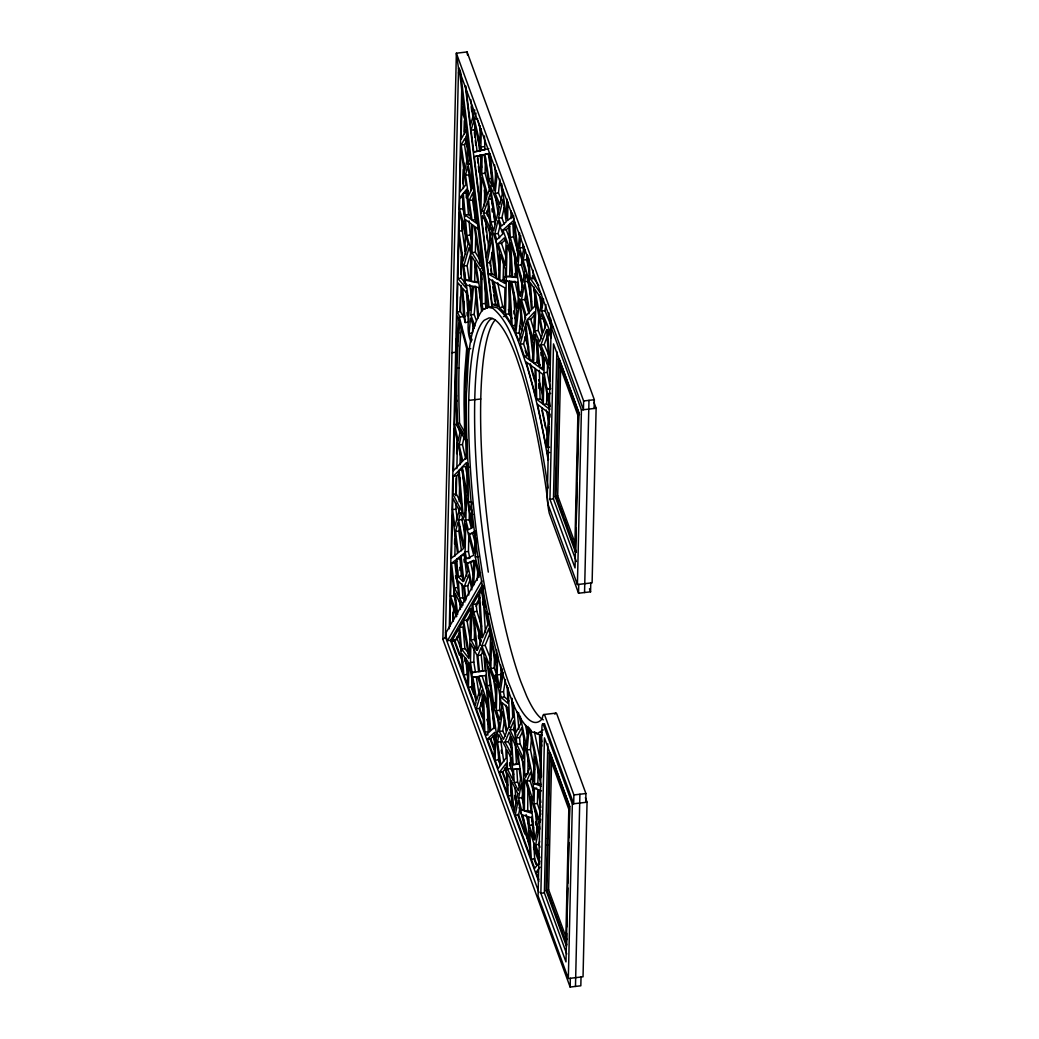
<?xml version="1.0" encoding="UTF-8"?>
<svg xmlns="http://www.w3.org/2000/svg" width="1039" height="1039" viewBox="0 0 1039 1039"><rect width="100%" height="100%" fill="white"/><g stroke="black" fill="none" stroke-linecap="round" stroke-linejoin="round"><path stroke-width="1.5" d="M524.383 810.875L524.578 778.406L529.15 792.718L531.228 813.056L524.383 810.875L527.721 810.485L531.838 811.784M524.604 774.354L524.786 743.288L529.773 767.86L525.578 777.419L524.604 774.354L526.825 774.094M527.721 810.485L527.864 786.133M527.942 773.964L528.046 755.327M456.991 368.313L456.848 377.469A258.14 47.287 83.3 0 0 457.017 406.496L457.537 423.509L464.693 435.653L464.056 404.262A224.515 41.131 83.3 0 1 464.784 372.936L466.693 348.481L459.861 322.415L458.667 334.74A258.14 47.287 83.3 0 0 457.264 359.442L456.991 368.313L459.004 368.066L459.264 359.208A258.14 47.287 83.3 0 1 460.68 334.506L461.472 325.791M459.004 368.066L458.848 377.222A258.14 47.287 83.3 0 0 459.017 406.262L459.537 423.263L465.108 432.718M581.022 977.037L580.827 985.79L570.138 987.05L442.874 639.284L456.368 53.21L467.069 51.95L594.321 399.716L594.126 408.47M482.486 584.788L450.497 640.349L447.497 640.699L446.095 636.894L446.199 632.413L480.589 572.671M543.215 729.898L537.579 733.326L532.267 732.079C515.097 717.702 510.097 694.117 502.629 673.999C493.356 643.115 486.784 611.503 481.343 579.736C471.433 518.552 465.433 456.576 466.368 394.534L466.407 393.391C468.823 365.442 466.147 333.636 482.706 309.479L487.473 307.648L459.199 68.34L458.524 68.418L445.432 636.972L538.955 892.527M449.277 628.816L461.771 87.055M449.887 626.439L450.497 600.1L456.485 616.465M450.575 596.269L451.225 568.19L456.576 612.646L450.575 596.269L453.926 595.879L455.563 600.347M452.575 509.578L452.835 498.213L459.173 510.396L454.822 526.461L452.575 509.578L455.913 509.188L456.056 503.499M452.926 494.291L453.342 476.226L458.277 471.096L461.887 511.539L452.926 494.291L456.277 493.902L461.498 503.967M460.524 430.185L458.212 440.861L454.537 424.613L455.212 395.391L456.835 401.379M455.705 374.118L455.303 391.456L456.55 396.093M455.822 368.689L456.511 338.649L457.602 346.312M457.757 341.078L456.641 333.22L457.043 315.882L459.874 321.012M460.082 317.298L457.134 311.947L457.809 282.725L461.745 287.271L464.004 317.713L465.264 322.519L468.602 322.129L466.303 291.115M457.9 278.569L458.861 236.632L465.94 287.842L457.9 278.569L461.238 278.179L466.264 283.972M458.991 231.1L459.407 213.047L468.057 243.892L463.121 261.023L458.991 231.1L462.329 230.71L462.576 220.177M459.498 209.125L459.758 197.761L462.472 194.423L465.602 230.918L459.498 209.125L462.836 208.735L465.017 216.515M465.121 116.16L461.848 107.238L462.134 94.835M452.809 620.309L453.004 612.205M454.562 544.163L454.679 539.319M455.679 495.681L456.095 477.914M456.653 453.666L456.913 442.354M459.926 311.466L460.264 296.92M460.784 274.296L461.186 256.529M461.823 229.061L461.939 224.203M462.862 183.812L463.199 169.266M464.056 132.07L464.316 120.719M453.329 621.4L453.614 609.01M453.926 595.879L454.134 586.516M454.835 556.177L455.42 530.76M456.277 493.902L456.692 475.836L458.667 473.784M456.848 468.693L457.563 438.055M463.433 316.908L460.472 311.544L461.069 285.4M461.238 278.179L461.836 252.373M462.836 208.735L463.069 198.787M463.303 188.501L463.888 163.084M464.563 134.07L464.953 116.913M456.563 616.672L456.641 613.439M457.459 577.866L457.641 569.775M458.939 513.162L459.056 508.318M459.199 501.85L459.77 477.589M460.056 464.641L460.355 451.705M463.485 315.856L463.823 301.297M464.238 283.504L464.498 272.192M464.978 251.165L465.433 231.749M466.212 197.787L466.355 191.319M467.069 160.59L467.407 146.031M465.108 551.852L465.745 524.085L473.745 555.255L466.485 558.657L465.108 551.852L468.446 551.462L468.875 532.955M465.836 520.097L466.407 495.369L472.226 527.773L468.303 529.708L465.836 520.097L469.186 519.708L469.433 508.889M471.342 281.387L471.914 256.659L474.498 260.88L477.875 282.725L471.342 281.387L478.602 281.803M472.005 252.672L472.641 224.905L474.148 226.021L480.408 266.335L472.005 252.672L475.343 252.282L479.55 259.114M474.68 280.998L475.148 260.906M475.343 252.282L475.771 233.775M480.265 125.901L479.888 142.759L474.316 119.069L476.031 113.134M468.433 687.311L468.992 662.895L476.07 702.312L475.096 705.533L468.433 687.311L471.771 686.922L476.213 699.065M484.473 135.94L484.966 149.798L481.628 150.2L480.875 147.006L481.304 128.693M474.135 648.115L473.81 662.103L475.459 672.168L472.122 672.558L470.472 662.492L470.901 643.842L476.966 655.245L478.576 671.623M470.992 639.92L472.096 605.789L476.472 650.219L470.992 639.92L474.329 639.53L476.394 643.388M480.875 211.099L481.641 177.539L486.927 196.631L481.135 213.281L480.875 211.099L483.096 210.826M481.732 173.604L482.161 154.954L484.057 154.551L489.707 188.617L487.577 194.748L481.732 173.604L485.083 173.214L490.083 191.332M471.771 686.922L472.122 671.662M474.329 639.53L474.589 628.348M484.33 205.904L484.732 188.332M485.083 173.214L485.434 157.668M490.85 668.532L491.46 642.466L496.252 667.025L495.915 681.285L490.85 668.532L494.2 668.142L495.889 672.389M505.162 280.335L505.084 283.491L499.798 280.491L500.395 254.425L505.409 269.244L505.227 277.166M494.2 668.142L494.512 654.336M505.785 281.595L503.136 280.101L503.564 261.698M496.642 650.18L496.356 662.609L486.473 611.997L488.837 614.036M506.967 198.981L506.525 217.8L501.707 183.669M495.122 760.262L495.707 735.144L500.071 765.899L498.136 768.483L495.122 760.262L498.473 759.86L500.473 765.353M507.993 201.813L507.564 220.645L512.747 216.021L512.344 212.956M502.512 674.298L495.161 675.168L495.058 679.857L497.058 679.623L501.811 706.767L499.681 719.754L496.343 710.637L497.642 654.466M506.24 281.231L508.694 281.465L511.149 323.713L505.474 314.298L507.058 245.529L510.396 254.633L511.708 277.049L506.344 276.543M498.473 759.86L498.642 752.015M501.343 714.806L499.681 710.247L500.11 691.636M500.72 665.09L501.33 679.207M512.045 318.505L508.811 313.895L509.578 280.842M510.253 251.334L509.681 276.14L512.37 276.4M510.941 218.684L511.123 210.839M540.748 810.446L538.994 819.303L534.046 803.887L534.41 788.328L536.644 788.069M541.189 786.159L534.514 783.783L535.137 756.73L540.864 784.614M543.254 404.366L543.878 377.313L549.865 409.522L543.254 404.366L546.592 403.976L549.904 406.548M550.722 388.638L546.995 388.976L543.981 372.78L544.345 357.208L549.358 369.001L550.202 381.092M540.851 814.29L537.397 803.498L537.721 789.484M540.527 784.341L537.851 783.393L538.189 769.068M546.592 403.976L546.969 388.067M550.06 387.105L547.332 372.378L547.54 363.04M553.164 327.025L551.164 327.259L547.28 495.915A8.091 1.481 83.3 0 0 548.176 504.694L577.411 584.554L592.113 582.827L596.126 408.236L593.931 402.223M540.864 893.267L544.449 737.859L569.554 806.472L565.969 961.893L540.864 893.267L544.371 892.865L566.749 954.023M549.943 499.304L553.514 343.896L578.632 412.509L575.048 567.93L549.943 499.304L553.449 498.902L576.372 561.541M544.371 892.865L547.8 743.911M553.449 498.902L556.839 351.572M566.774 933.334L566.476 946.295L546.111 890.631L549.28 752.82L550.112 752.717L569.943 806.887M571.437 538.696L576.385 552.241L575.554 552.332L555.177 496.668L558.359 358.858L559.19 358.754L579.022 412.925M550.112 752.717L546.943 890.527L546.111 890.631M556.034 495.902L559.073 363.884L577.879 415.288L574.84 547.306L556.034 495.902L557.696 495.707L574.853 542.579M566.878 939.568L548.618 889.67L551.592 760.86M557.696 495.707L560.67 366.897M566.93 926.84L567.826 887.929M567.93 883.072L568.865 842.538M568.982 837.668L569.658 808.485L549.28 752.82M575.554 552.332L576.113 528.02M576.268 521.526L577.164 482.616M577.307 476.135L578.203 437.224M578.32 432.354L578.736 414.522L558.359 358.858M585.399 797.679L587.048 802.199L583.035 976.79L568.333 978.517L572.346 803.926L543.124 724.066L544.462 723.91L573.684 803.77L573.892 794.939L544.657 715.053A16.169 2.961 83.3 0 0 542.371 718.183L540.929 720.157A203.605 37.3 83.3 0 1 514.591 697.416L508.824 683.168A203.605 37.3 83.3 0 1 482.914 576.554L478.927 550.722A203.605 37.3 83.3 0 1 484.239 320.259L488.875 317.986A203.605 37.3 83.3 0 1 516.344 357.247L522.033 374.274A203.605 37.3 83.3 0 1 546.241 489.694L547.423 498.811A16.169 2.961 83.3 0 0 549.306 513.331L578.541 593.23L590.568 591.814L590.775 582.983M577.411 584.554L581.424 409.963L551.164 327.259M578.541 593.23L578.749 584.399M570.138 987.05L570.333 978.283M583.632 400.963L583.437 409.73L458.524 68.418L456.368 53.21L583.632 400.963L594.321 399.716M575.476 986.427L579.905 794.238M584.554 592.529L588.983 400.34M585.723 802.355L585.918 793.536L556.683 713.637A16.169 2.961 83.3 0 0 554.917 714.235M533.539 362.962L534.734 334.636L535.721 336.987L539.02 367.001L533.539 362.962L536.89 362.572L540.163 364.988M534.877 330.934L536.124 301.336L542.254 334.623L539.54 341.87L534.877 330.934L538.228 330.545L541.722 338.753M536.89 362.572L537.67 343.688M538.228 330.545L538.877 314.973M475.381 534.293L474.291 553.008L469.459 534.189L475.563 531.163M473.602 585.347L475.057 560.541L478.992 577.372M479.395 574.606L475.265 556.943L476.356 538.319M477.213 580.307L477.849 569.45M549.06 426.795L547.358 447.406L549.579 447.147M549.852 417.275L550.112 414.106M519.682 232.996L518.11 250.321L513.565 215.45M518.058 265.27L519.344 251.1L524.968 270.763L522.89 282.66L518.058 265.27L521.396 264.867L522.11 257.01M524.253 246.412L522.098 256.49L519.643 247.905L520.76 235.723M524.214 251.815L522.981 247.516L523.266 244.464M528.033 726.417L526.241 745.651L520.227 716.066M527.111 749.937L529.176 727.755L534.15 751.937L533.475 781.133L527.111 749.937L530.461 749.548L531.487 738.456M472.122 340.039L469.057 333.467L470.511 318.116L474.278 328.415M474.94 326.155L470.81 314.869L473.498 286.478L475.719 286.219M473.264 323.856L472.394 333.064L469.057 333.467M476.226 320.116L474.161 314.479L476.394 290.816M496.148 170.695L494.044 190.721L490.187 153.733M500.72 183.02L502.279 194.085L499.85 204.436L495.135 193.306L497.213 173.526M501.421 199.865L498.473 192.916L499.915 179.215M459.355 317.09L457.887 332.038A261.906 47.976 83.3 0 0 456.446 357.091L456.03 375.378A261.906 47.976 83.3 0 0 456.199 404.833L456.861 425.6L465.615 440.458L465.043 390.3L467.719 349L459.355 317.09L465.368 316.388M515.786 333.298L519.37 301.635L522.305 329.025L518.981 341.208L515.786 333.298L519.123 332.909L521.253 338.182M519.123 332.909L521.097 315.492M502.344 668.921L499.343 687.402L497.162 674.934M507.188 685.922L507.863 703.312L501.084 697.338L500.175 692.091L503.357 672.376M508.941 700.935L504.435 696.948L503.512 691.701L505.474 679.571M497.59 742.119L498.837 734.534L505.863 747.846L506.136 757.808L500.824 764.899L497.59 742.119L500.928 741.729L501.434 738.69M499.356 731.404L502.629 711.455L506.318 732.508L503.512 739.287L499.356 731.404L502.694 731.014L505.461 736.261M502.694 731.014L504.46 720.274M540.293 318.83L541.085 313.973L545.774 325.207L542.89 332.922L540.293 318.83L543.631 318.441L545.358 327.83M551.371 334.61L541.566 311.064L543.566 298.959M551.034 325.389L544.917 310.674L545.917 304.622M521.5 299.907L524.214 284.361L528.929 312.518L526.163 315.544L521.5 299.907L524.838 299.518L526.202 291.738M524.695 281.673L525.981 274.309L529.916 288.089L531.397 309.83L529.708 311.674L524.695 281.673L528.033 281.283L531.461 301.804M487.135 262.945L491.629 238.23L495.876 278.27L488.486 274.062L487.135 262.945L490.473 262.555L493.006 248.646M515.253 815.264L518.123 800.524L529.734 848.084L530.215 856.136L515.253 815.264L518.604 814.875L520.032 807.498M518.604 798.056L521.292 784.25L523.396 799.666L523.331 810.55L521.513 809.965L518.604 798.056L521.942 797.666L523.137 791.523M539.89 857.746L535.669 844.785L539.371 826.057L539.825 829.135M540.163 822.057L540.722 819.264M539.942 847.266L539.007 844.382L539.618 841.265M527.695 255.464L529.539 282.556L523.124 260.088L525.344 249.646M529.461 270.179L526.461 259.685L527.409 255.217M465.55 175.266L467.42 166.578L472.109 188.02L468.524 195.748L465.55 175.266L468.901 174.864L471.174 190.618M472.797 186.539L467.927 164.24L469.771 155.655M465.719 438.666L466.264 457.381L462.758 461.03L459.121 444.939L461.823 432.51M465.771 459.173L462.472 444.549L464.147 436.783M498.512 218.112L502.993 199.072L506.214 221.852L501.434 226.099L498.512 218.112L501.863 217.722L504.266 207.462M494.811 233.879L497.941 220.593L502.824 233.944L496.798 239.697L494.811 233.879L498.162 233.476L500.24 224.632M455.498 531.487L458.056 522.007L463.459 548.553L458.316 552.67L455.498 531.487L458.835 531.098L459.939 527.033M460.498 512.954L464.719 521.084L464.121 547.008L458.615 519.929L460.498 512.967L462.173 512.759M465.017 534.578L461.965 519.539L462.706 516.76M520.201 344.221L525.163 325.999L529.137 359.715L524.305 356.156L520.201 344.221L523.539 343.831L526.435 333.194M525.786 323.739L526.526 320.986L533.215 343.402L532.423 362.143L530.098 360.429L525.786 323.739L528.007 323.467M472.174 502.357L469.992 510.123L468.537 501.98L467.394 463.16L468.94 467.394M473.083 527.344L470.797 514.63L472.031 510.253M474.849 109.965L470.485 125.07L465.758 86.016M471.096 130.213L473.732 121.082L480.628 150.421L473.719 151.928L471.096 130.213L474.446 129.823L475.317 126.784M463.81 265.958L469.096 247.607L470.875 253.958L470.251 281.166L465.771 280.244L463.81 265.958L467.147 265.568L471.109 251.802M476.291 708.767L481.888 690.156L483.784 729.261L476.291 708.767L479.628 708.377L483.823 694.416M481.745 218.32L482.693 215.593L490.759 233.905L486.473 257.464L481.745 218.32L485.083 217.93M483.486 213.333L487.707 201.163L490.746 229.814L483.486 213.333L486.823 212.93L488.94 206.852M488.395 199.215L490.473 193.215L495.447 223.177L493.707 230.606L490.811 222.034L488.395 199.215L491.733 198.826L495.109 224.502M540.864 344.974L546.631 329.532L549.034 364.157L540.864 344.974L544.202 344.584L547.878 334.753M465.979 599.984L464.433 586.204L468.797 574.84L471.836 589.801M468.797 594.996L467.771 585.814L469.953 580.126M482.784 651.245L481.213 655.09L482.797 671.103L479.46 671.493L477.875 655.479L480.992 647.778L483.927 655.154L485.135 670.674M481.81 645.777L488.759 628.634L490.473 637.439L489.824 665.921L481.81 645.777L485.148 645.375L489.785 633.959M504.993 742.106L509.149 732.092L510.37 734.703L511.617 754.639L504.993 742.106L508.344 741.716L510.707 736.002M510.045 729.936L513.863 720.728L515.682 741.924L510.045 729.936L513.383 729.534L515.019 725.599M526.747 781.081L530.656 772.185L533.384 785.562L533.033 800.692L526.747 781.081L530.085 780.679L532.046 776.237M469.212 200.488L472.81 192.722L475.927 222.917L472.044 220.06L469.212 200.488L472.55 200.085L473.745 197.501M516.24 737.976L521.63 727.82L523.76 738.274L523.643 758.821L516.786 744.249L516.24 737.976L519.578 737.586L522.955 731.235M467.018 128.745L461.108 139.148L461.758 111.069L466.121 122.979M461.173 144.966L464.836 138.512L468.745 152.097L464.836 170.266L461.173 144.966L464.511 144.577L465.979 141.992M467.212 134.317L465.641 137.096L469.16 149.343M447.497 640.699L481.875 580.97M488.317 572.112L484.94 550.008A203.605 37.3 83.3 0 1 490.252 319.557L492.395 318.505M451.614 641.362L458.874 628.751L462.706 671.662L451.614 641.362L454.952 640.972L459.796 632.569M459.641 627.413L462.9 621.764L468.914 658.57L461.576 649.024L459.641 627.413L462.991 627.024L464.914 648.635L469.498 654.596M463.615 620.53L470.628 608.347L469.511 656.622L463.615 620.53L466.953 620.127L470.849 613.361M472.849 604.477L478.719 594.295L481.473 637.089L473.563 611.763L472.849 604.477L476.187 604.088L479.862 597.724M479.537 592.866L481.2 589.97L487.901 624.27L482.434 637.777L479.537 592.866L482.875 592.477M485.447 606.763L481.927 588.71L483.447 586.074M460.043 634.05L456.848 639.608L453.848 639.959M467.238 621.543L471.238 614.607M476.044 606.269L479.239 600.711M484.966 309.025L486.72 306.609M499.512 772.25L506.292 763.223L507.11 793.004L499.512 772.25L502.85 771.86L506.733 766.691M538.851 879.734L536.085 872.189L540.02 867.201M463.277 193.436L466.68 189.241L471.044 219.32L465.134 214.982L463.277 193.436L466.628 193.033L468.329 190.942M527.383 319.648L534.527 311.843L533.358 339.74L527.383 319.648L530.721 319.259L534.812 314.791M459.095 470.238L461.459 467.784L465.433 489.966L464.81 517.162L462.965 513.617L459.095 470.238L462.433 469.849L466.017 510.006M462.251 466.966L466.407 462.615L467.368 495.525L462.251 466.966L465.589 466.563L467.018 474.498M498.162 243.736L504.266 237.905L506.032 242.71L505.499 265.4L498.162 243.736L501.499 243.347L505.577 239.451M485.927 735.105L489.901 731.443L488.213 709.806L483.577 695.39L484.849 732.157L485.927 735.105L488.148 734.846M487.382 739.08L494.668 732.365L494.096 757.444L487.382 739.08L490.72 738.69L494.889 734.846M442.874 639.284L446.095 636.894M502.902 230.1L508.642 224.969L510.11 249.776L502.902 230.1L506.24 229.697L509.694 226.632M509.526 224.19L513.37 220.775L517.747 254.321L517.071 261.698L510.292 237.295L509.526 224.19L512.863 223.801L513.63 236.905L517.864 252.152M451.523 563.346L455.861 559.878L458.511 595.983L454.485 587.866L451.523 563.346L454.874 562.956L457.03 561.216M456.705 559.19L460.212 556.397L463.03 581.606L457.978 576.437L456.705 559.19L460.056 558.8L461.316 576.035L463.342 578.113M461.017 555.748L464.368 553.06L467.927 570.541L463.862 581.113L461.017 555.748L464.368 555.346L466.667 575.957M469.459 534.189L475.239 532.578M486.135 307.804L491.967 306.583L497.252 307.83C514.409 322.207 519.409 345.792 526.877 365.91C536.163 396.833 542.748 428.497 548.202 460.316M487.473 307.648L488.966 306.934L460.589 72.146L459.199 68.34M467.42 563.242L473.862 560.229L472.29 587.178L467.42 563.242L474.628 561.047M481.628 150.2L488.824 148.616M478.447 151.239L481.2 150.629M474.303 156.681L481.07 155.201L479.953 203.475L474.303 156.681L481.693 155.408M484.94 154.356L489.265 153.408L492.291 186.578L489.005 178.812L484.94 154.356L488.278 153.954L492.083 176.89M472.122 672.558L485.642 670.687M472.888 677.285L477.524 676.61L480.771 686.675L476.654 700.338L472.888 677.285L476.226 676.896L479.252 695.338M485.512 675.454L487.785 704.351L478.797 676.428L486.174 675.454M458.42 72.899L459.095 72.821M461.848 107.238L464.069 106.978M474.316 119.069L477.667 118.68M480.875 147.006L484.226 146.616M473.719 151.928L477.07 151.538L474.446 129.823M482.161 154.954L484.395 154.694M467.927 164.24L471.264 163.85M489.005 178.812L492.343 178.409M495.135 193.306L498.473 192.916M459.758 197.761L463.108 197.371M465.134 214.982L468.472 214.579L470.836 216.32M472.044 220.06L475.381 219.671L472.55 200.085M490.811 222.034L494.148 221.645M466.888 235.515L470.966 250.048L471.563 224.112L465.537 219.684L466.888 235.515L470.238 235.1L471.862 240.931M510.292 237.295L513.63 236.905M519.643 247.905L522.981 247.516M523.124 260.088L526.461 259.685M481.706 257.464L481.784 268.374L484.005 268.114M488.486 274.062L491.824 273.673L495.512 275.777M465.771 280.244L469.121 279.855L467.147 265.568M511.695 275.906L504.344 276.777L504.227 281.465L507.902 281.037M496.811 278.803L498.707 279.881L499.369 251.399L491.434 228.009L496.811 278.803L499.045 278.543M512.63 277.14L516.799 277.53L514.617 257.114L510.617 242.684L512.63 277.14L515.98 276.738L514.591 253.256M499.798 280.491L503.136 280.101M528.799 258.256L530.163 278.296L533.501 277.907L538.773 285.517M509.63 281.556L510.668 281.66L516.89 311.206L514.695 330.649L512.188 325.752L509.63 281.556L511.85 281.296M511.682 281.751L517.292 282.283L518.695 295.31L517.24 308.128L511.682 281.751L515.019 281.361L518.955 299.985M519.279 292.453L520.474 296.453L522.435 285.257L516.058 262.296L519.279 292.453L522.617 292.063M482.966 309.921L482.031 303.843L485.369 303.453L485.239 284.725M492.135 304.31L498.291 306.544L492.954 281.088L489.057 278.881L492.135 304.31L497.928 304.492M457.134 311.947L460.472 311.544M499.512 307.596L504.409 312.778L504.98 287.92L494.083 281.725L499.512 307.596L502.85 307.206L505.006 309.064M470.81 314.869L474.161 314.479M505.474 314.298L508.811 313.895M541.566 311.064L544.917 310.674M503.421 316.557L505.422 316.311M512.188 325.752L515.539 325.35L513.604 292.219M456.641 333.22L458.874 332.961M467.719 349L470.732 348.649M451.978 352.689L455.653 352.26L456.173 353.663M524.305 356.156L527.656 355.767L523.539 343.831M530.098 360.429L533.436 360.026L529.877 329.727M539.981 367.715L542.955 369.91L543.306 354.767L536.916 339.779L539.981 367.715L543.319 367.312L541.28 348.701M543.981 372.78L547.332 372.378M546.995 388.976L550.332 388.586M468.745 400.392L480.771 398.989M550.202 406.236L547.878 393.703L550.099 393.443M543.345 401.444L540.085 398.898L536.747 399.288L542.176 403.522L542.852 374.339L535.89 369.105L536.747 399.262M457.537 423.509L459.537 423.263M454.537 424.613L457.874 424.224M581.424 409.963L596.126 408.236M578.736 414.522L579.567 414.418M459.121 444.939L462.472 444.549M453.342 476.226L456.692 475.836M468.537 501.98L470.758 501.72M555.177 496.668L556.021 496.564L557.67 501.084M462.965 513.617L465.186 513.344M470.797 514.63L473.031 514.37M458.615 519.929L461.965 519.539M475.265 556.943L478.602 556.553M467.602 558.527L469.836 558.268L468.446 551.462M457.978 576.437L461.316 576.035M464.433 586.204L467.771 585.814M454.485 587.866L457.822 587.477L454.874 562.956M481.927 588.71L484.148 588.451M465.069 599.789L463.576 586.464L458.316 581.087L459.576 598.126L462.913 597.737L464.991 601.919M473.563 611.763L476.914 611.374L481.564 626.27M445.536 632.491L446.199 632.413M461.576 649.024L464.914 648.635M477.875 655.479L481.213 655.09M470.472 662.492L473.81 662.103M463.888 674.882L467.407 684.493L467.927 661.505L462.004 653.791L463.888 674.882L467.225 674.493L468.225 677.233M478.797 676.428L482.135 676.038L487.811 693.675M487.213 685.714L492.109 699.065L487.044 662.999L485.044 657.973L487.213 685.714L490.564 685.311M500.175 692.091L503.512 691.701M501.084 697.338L504.435 696.948M493.551 703.026L495.304 707.819L495.837 685.117L488.421 666.467L493.551 703.026L495.785 702.754M496.343 710.637L499.681 710.247M543.67 714.559L555.93 713.118M484.849 732.157L488.187 731.768L487.239 704.585M541.851 741.859L540.501 734.807L542.176 734.599M540.514 735.041L542.176 734.846M516.786 744.249L520.123 743.859L524.24 752.6M518.526 764.029L516.214 747.119L511.422 736.937L513.149 764.652L516.5 764.249L515.149 742.703M507.422 768.925L513.227 780.471L511.902 759.288L506.889 749.794L507.422 768.925L510.759 768.535L513.669 774.302M519.175 768.769L520.578 779.081L518.331 790.64L514.266 782.549L513.448 769.431L516.799 769.042L517.617 782.159L520.318 787.549M514.266 782.549L517.617 782.159M534.514 783.783L537.851 783.393M508.162 795.874L512.162 806.809L510.071 778.289L507.539 773.25L508.162 795.874L511.5 795.484L511.24 785.783M573.892 794.939L585.918 793.536M534.046 803.887L537.397 803.498M521.513 809.965L523.734 809.706M572.346 803.926L587.048 802.199M529.306 825.278L533.916 839.434L531.708 817.797L528.812 816.888L529.306 825.278L532.656 824.888L533.578 827.719M547.306 838.486L548.137 838.382M535.669 844.785L539.007 844.382M547.15 845.162L547.995 845.058M531.306 859.136L534.695 868.383L539.877 861.825L529.604 830.317L531.306 859.136L534.656 858.734L537.072 865.357M536.085 872.189L538.319 871.929M548.618 889.67L546.956 889.865L565.761 941.269L568.814 809.251L549.995 757.834M513.149 764.652L519.175 763.951M513.448 769.431L519.656 768.717M547.878 393.703L550.631 393.456M473.498 286.478L475.135 286.816L477.901 318.22M502.292 306.31L504.941 306.921M487.629 307.089L492.902 308.336C510.071 322.713 515.071 346.299 522.539 366.416C534.423 406.158 542.059 447.043 548.06 488.044M540.449 732.469L541.916 732.82M540.501 734.807L542.202 735.196M534.41 788.328L537.76 789.523L540.787 807.472M541.475 790.848L538.747 789.874L540.851 802.381M549.631 452.666L547.046 451.108L548.54 459.641M478.369 229.112L475.174 226.775L480.719 262.542L480.628 249.802M508.292 309.817L510.591 311.804M534.54 731.963L536.825 733.937L539.527 734.573L540.514 778.12L530.461 729.183M481.784 268.374L483.46 270.543M483.719 275.101L481.81 272.634L482.031 303.843M514.799 317.817L516.474 320.22M530.163 278.296L541.579 294.79M508.344 741.716L512.019 748.677M519.487 326.129L521.903 330.857M459.576 598.126L463.03 605.088M461.939 606.984L455.121 593.243L457.667 614.4M513.383 729.534L515.889 734.872M471.135 341.987C463.602 326.714 473.342 308.96 466.628 292.907L462.732 288.4L465.264 322.519M486.823 212.93L491.057 222.554M544.202 344.584L549.228 356.39M551.034 337.831L547.54 329.454L549.995 365.04M524.539 337.091L528.565 347.052M485.148 645.375L490.876 659.765M501.863 217.722L504.292 224.372M506.24 229.697L509.565 238.788M559.878 507.097L562.631 514.617M564.281 519.136L567.034 526.656M589.464 588.801L590.568 591.814M456.679 637.232L461.693 650.921M465.03 660.051L467.81 667.661M471.706 678.311L474.498 685.909M480.615 702.65L483.395 710.247M486.746 719.378L490.083 728.508M492.863 736.119L495.084 742.197M504.551 768.055L507.331 775.665M514.578 795.445L516.24 800.004M519.032 807.615L524.033 821.304M533.501 847.162L539.631 863.89M548.592 895.047L552.449 905.579M555.748 914.606L561.813 931.152M564.008 937.178L566.762 944.698M454.952 640.972L462.719 662.181M479.628 708.377L483.914 720.092M490.72 738.69L494.85 749.989M502.85 771.86L507.733 785.198M518.604 814.875L529.124 843.629M454.394 641.479L459.394 655.128M471.044 686.974L473.823 694.559M479.369 709.728L482.148 717.3M489.914 738.534L493.798 749.158M502.123 771.899L506.006 782.523M517.669 814.368L524.877 834.083M534.319 859.863L535.981 864.422M450.497 640.349L538.747 881.488M568.333 978.517L538.059 895.813L541.942 727.144A8.091 1.481 83.3 0 1 543.124 724.066M498.162 233.476L499.642 237.853M501.499 243.347L506.396 257.789M525.215 350.52L526.721 355.013M530.085 780.679L533.475 791.25M524.838 299.518L529.072 313.726M530.721 319.259L534.397 331.61M538.734 379.703L542.878 395.82M530.332 363.793L535.812 383.118M530.228 365.507L534.384 380.209M521.396 264.867L524.617 276.465M469.186 519.708L471.29 527.942M472.797 533.786L475.213 543.202M521.942 797.666L524.124 806.589M526.072 814.55L529.396 828.2M478.031 120.264L480.628 131.317M458.55 427.172L459.874 433.081M546.28 409.989L549.202 423.912M541.851 407.717L547.904 437.198M541.929 410.496L545.501 427.523M497.746 282.855L502.85 307.206M534.449 731.95L540.942 763.522M525.461 725.014L527.37 734.365M530.461 749.548L534.578 769.808M518.552 712.65L520.747 723.482L515.799 732.807L513.175 702.403M470.758 562.852L473.2 574.814M541.839 746.093L540.618 739.885L541.462 776.964M539.332 295.102L541.644 307.622M505.889 705.247L509.746 727.313M495.499 197.41L498.304 214.333M466.953 620.127L470.031 638.959M480.005 268.646L481.68 279.491M485.369 303.453L486.07 308.012M482.213 310.908L478.615 287.53L476.044 287.011L478.602 316.051M464.511 144.577L467.031 161.967M467.069 51.95L467.498 54.989M496.889 713.325L499.097 728.807M500.928 741.729L503.733 761.47M501.227 750.132L501.668 753.21M493.33 677.207L496.226 697.857M462.329 230.71L465.589 254.334M469.784 284.647L471.524 297.271M521.877 757.184L524.214 774.328M455.913 509.188L457.355 519.929M458.835 531.098L461.446 550.774M550.566 318.583L551.826 328.116M548.93 312.934L551.177 329.908M519.175 232.489L520.007 238.84M477.914 136.979L479.667 151.46M480.057 154.668L481.602 167.539M484.33 190.046L485.681 201.306M486.849 210.956L487.434 215.787M488.992 228.645L490.356 239.905M491.902 252.776L494.629 275.283M497.733 301.011L498.123 304.232M470.797 99.679L473.252 119.992M477.641 156.292L480.473 179.682M485.278 219.502L488.875 249.243M490.473 262.555L491.824 273.673M492.59 280.075L495.473 303.908M471.212 106.783L471.797 111.602M474.329 132.511L474.914 137.343M475.291 140.551L475.875 145.382M477.433 158.24L478.018 163.071M478.408 166.279L479.187 172.721M485.784 227.398L486.369 232.217M486.759 235.437L487.343 240.256M489.863 261.166L490.447 265.984M490.837 269.205L491.421 274.023M492.2 280.465L492.59 283.673M492.98 286.894L493.564 291.712M493.954 294.933L494.733 301.362M465.355 86.263L491.967 306.583M459.381 600.412L460.472 609.477M455.524 575.736L455.9 578.905M463.901 559.151L464.264 562.307M540.799 352.39L541.15 355.546M520.916 276.192L522.11 287.296M524.799 312.44L525.461 318.609M495.954 238.723L499.317 270.465M491.902 208.735L492.226 211.917M473.537 191.163L476.888 223.619M535.098 809.212L537.397 831.655M535.527 822.044L535.838 825.135M476.187 604.088L476.914 611.374M478.875 631.335L480.252 645.245M478.408 635.556L478.719 638.725M494.551 164.643L496.032 180.799M465.745 657.921L467.225 674.493M464.914 658.557L465.199 661.739M479.953 293.063L481.512 310.817M517.344 711.611L518.864 729.209M519.578 737.586L520.123 743.859M511.928 698.416L513.396 715.403L509.63 724.495L508.214 687.727M466.628 193.033L468.472 214.579M469.018 220.878L470.238 235.126M491.72 700.052L491.967 703.234M492.343 708.001L493.954 728.677M466.979 312.518L467.225 315.713M515.045 787.757L516.175 803.29M514.812 796.9L515.032 800.069M461.887 583.788L462.913 597.737M459.77 567.333L460.004 570.476M532.968 270.192L533.501 277.907M534.124 287.128L535.475 306.986M532.449 275.79L532.656 278.972M483.187 597.282L485.46 632.569M482.564 601.828L482.771 604.997M514.863 273.452L515.045 276.66M532.15 816.485L532.488 822.083M533.708 842.733L534.656 858.734M513.773 310.804L513.954 313.934M511.98 698.52L512.721 717.715M466.706 439.367L467.264 458.731M539.28 370.3L540.085 398.872M538.721 383.755L538.864 388.482M510.37 754.184L510.759 768.535M509.63 762.821L509.72 765.964M543.553 724.534A8.091 1.481 83.3 0 1 544.462 723.91M543.28 719.832A203.605 37.3 83.3 0 1 526.617 696L520.864 681.753A203.605 37.3 83.3 0 1 494.941 575.138L490.953 549.306A203.605 37.3 83.3 0 1 495.395 319.713M523.617 762.847L523.435 793.432L517.474 749.781L523.617 762.847M452.446 515.266L451.458 558.164L457.511 553.319L452.446 515.266M454.446 428.769L453.472 470.693L461.926 461.9L454.446 428.769M460.887 149.174L459.887 192.072L466.004 184.552L460.887 149.174M535.189 296.245L534.773 306.154L532.241 308.908L530.474 282.933L533.552 287.374L535.189 296.245M548.93 413.184L546.163 446.497L537.592 404.34L548.93 413.184M472.2 286.219L469.927 310.284L466.433 285.037L472.2 286.219M499.214 722.56L496.85 736.937L492.005 702.884L499.214 722.56M541.903 299.44L539.449 314.272L534.838 289.245L541.903 299.44M517.76 793.575L514.136 812.212L511.136 780.393L517.76 793.575M538.488 821.862L534.877 840.07L530.448 796.77L538.488 821.862M499.24 207.047L495.993 220.878L490.109 185.487L499.24 207.047M525.461 317.415L522.942 326.701L519.968 298.972L525.461 317.415M481.278 640.621L477.369 650.284L474.161 617.815L481.278 640.621M508.759 726.599L506.967 730.924L501.993 702.494L508.032 707.819L508.759 726.599M494.564 727.144L490.746 730.664L487.629 690.896L490.551 698.883L494.564 727.144M527.877 816.589L522.734 814.953L529.396 842.239L527.877 816.589M534.942 368.403L526.266 362.001L535.734 396.742L534.942 368.403M480.784 271.088L475.706 262.841L480.966 296.92L480.784 271.088"/></g></svg>
